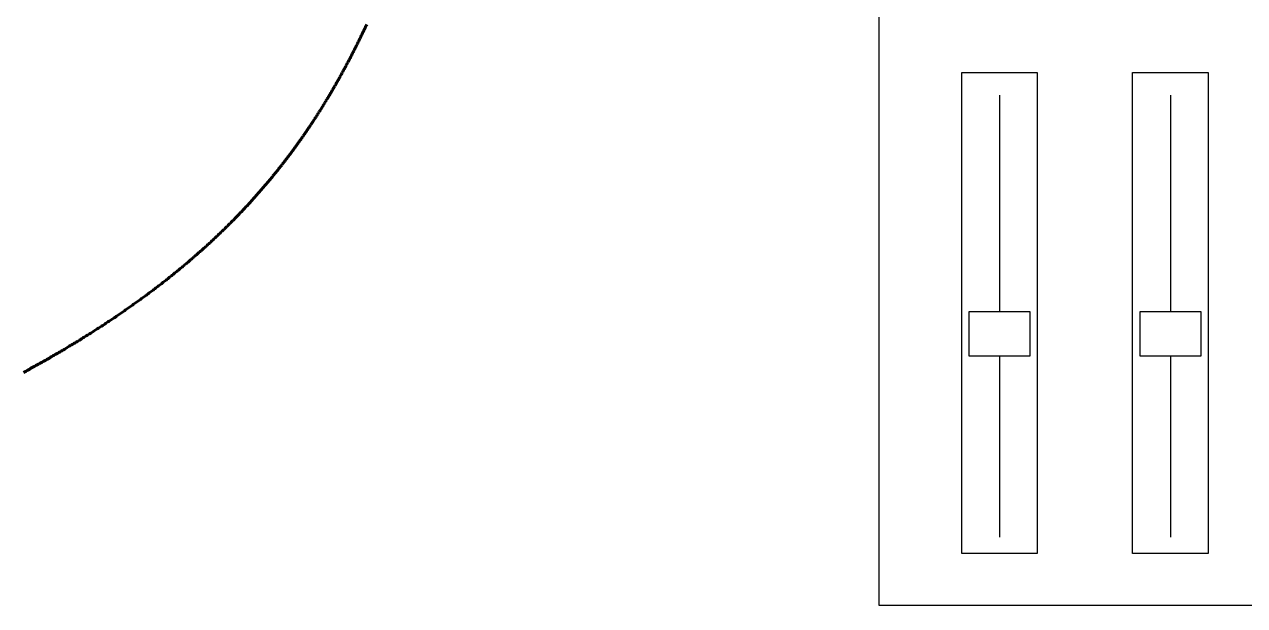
# Model space of a CAD drawing. Header units: millimetres. Extents: x 88 to 97873, y 32 to 55088.
# Drawn here: x 47525 to 48234, y 3987 to 4324 of the extents above; entities that cross this region are included whole.
import ezdxf

# ---------------------------------------------------------------- set-up
doc = ezdxf.new("R2010")
doc.units = ezdxf.units.MM
doc.header["$LTSCALE"] = 0.3
doc.layers.add('Ligação exterior', color=171, linetype='Continuous')

msp = doc.modelspace()

# ---------------------------------------------------------------- linework, layer by layer
msp.add_lwpolyline([(48021.64, 4660.51), (49142.41, 4660.51), (49142.41, 3986.67), (48021.64, 3986.67)], close=True)
at = {"color": 5, "lineweight": 60}
msp.add_lwpolyline([(47724.11, 4324.3), (47723.87, 4323.79), (47723.63, 4323.28), (47723.39, 4322.77), (47723.15, 4322.26), (47722.91, 4321.75), (47722.66, 4321.24), (47722.42, 4320.73), (47722.18, 4320.22), (47721.93, 4319.71), (47721.69, 4319.2), (47721.44, 4318.7), (47721.2, 4318.19), (47720.95, 4317.68), (47720.71, 4317.18), (47720.46, 4316.67), (47720.21, 4316.17), (47719.96, 4315.66), (47719.72, 4315.16), (47719.47, 4314.65), (47719.22, 4314.15), (47718.97, 4313.65), (47718.72, 4313.14), (47718.47, 4312.64), (47718.22, 4312.14), (47717.96, 4311.63), (47717.71, 4311.13), (47717.46, 4310.63), (47717.21, 4310.13), (47716.95, 4309.63), (47716.7, 4309.13), (47716.44, 4308.63), (47716.19, 4308.13), (47715.93, 4307.63), (47715.68, 4307.13), (47715.42, 4306.64), (47715.16, 4306.14), (47714.9, 4305.64), (47714.65, 4305.14), (47714.39, 4304.65), (47714.13, 4304.15), (47713.87, 4303.65), (47713.61, 4303.16), (47713.34, 4302.66), (47713.08, 4302.17), (47712.82, 4301.67), (47712.56, 4301.18), (47712.29, 4300.69), (47712.03, 4300.19), (47711.77, 4299.7), (47711.5, 4299.21), (47711.24, 4298.72), (47710.97, 4298.22), (47710.7, 4297.73), (47710.44, 4297.24), (47710.17, 4296.75), (47709.9, 4296.26), (47709.63, 4295.77), (47709.36, 4295.28), (47709.09, 4294.79), (47708.82, 4294.3), (47708.55, 4293.81), (47708.27, 4293.32), (47708, 4292.84), (47707.73, 4292.35), (47707.45, 4291.86), (47707.18, 4291.37), (47706.91, 4290.89), (47706.63, 4290.4), (47706.35, 4289.92), (47706.08, 4289.43), (47705.8, 4288.94), (47705.52, 4288.46), (47705.24, 4287.98), (47704.96, 4287.49), (47704.68, 4287.01), (47704.4, 4286.52), (47704.12, 4286.04), (47703.84, 4285.56), (47703.55, 4285.08), (47703.27, 4284.59), (47702.99, 4284.11), (47702.7, 4283.63), (47702.42, 4283.15), (47702.13, 4282.67), (47701.84, 4282.19), (47701.56, 4281.71), (47701.27, 4281.23), (47700.98, 4280.75), (47700.69, 4280.27), (47700.4, 4279.79), (47700.11, 4279.32), (47699.82, 4278.84), (47699.52, 4278.36), (47699.23, 4277.88), (47698.94, 4277.41), (47698.64, 4276.93), (47698.35, 4276.45), (47698.05, 4275.98), (47697.76, 4275.5), (47697.46, 4275.03), (47697.16, 4274.55), (47696.86, 4274.08), (47696.56, 4273.6), (47696.26, 4273.13), (47695.96, 4272.65), (47695.66, 4272.18), (47695.36, 4271.71), (47695.06, 4271.24), (47694.75, 4270.76), (47694.45, 4270.29), (47694.14, 4269.82), (47693.84, 4269.35), (47693.53, 4268.88), (47693.22, 4268.41), (47692.92, 4267.94), (47692.61, 4267.47), (47692.3, 4267), (47691.99, 4266.53), (47691.68, 4266.06), (47691.36, 4265.59), (47691.05, 4265.12), (47690.74, 4264.65), (47690.42, 4264.19), (47690.11, 4263.72), (47689.79, 4263.25), (47689.47, 4262.78), (47689.16, 4262.32), (47688.84, 4261.85), (47688.52, 4261.39), (47688.2, 4260.92), (47687.88, 4260.46), (47687.56, 4259.99), (47687.24, 4259.53), (47686.91, 4259.06), (47686.59, 4258.6), (47686.26, 4258.13), (47685.94, 4257.67), (47685.61, 4257.21), (47685.29, 4256.74), (47684.96, 4256.28), (47684.63, 4255.82), (47684.3, 4255.36), (47683.97, 4254.9), (47683.64, 4254.44), (47683.31, 4253.97), (47682.97, 4253.51), (47682.64, 4253.05), (47682.3, 4252.59), (47681.97, 4252.13), (47681.63, 4251.67), (47681.3, 4251.22), (47680.96, 4250.76), (47680.62, 4250.3), (47680.28, 4249.84), (47679.94, 4249.38), (47679.6, 4248.92), (47679.25, 4248.47), (47678.91, 4248.01), (47678.57, 4247.55), (47678.22, 4247.1), (47677.88, 4246.64), (47677.53, 4246.19), (47677.18, 4245.73), (47676.83, 4245.27), (47676.48, 4244.82), (47676.13, 4244.36), (47675.78, 4243.91), (47675.43, 4243.46), (47675.08, 4243), (47674.72, 4242.55), (47674.37, 4242.1), (47674.01, 4241.64), (47673.65, 4241.19), (47673.3, 4240.74), (47672.94, 4240.29), (47672.58, 4239.83), (47672.22, 4239.38), (47671.86, 4238.93), (47671.49, 4238.48), (47671.13, 4238.03), (47670.77, 4237.58), (47670.4, 4237.13), (47670.03, 4236.68), (47669.67, 4236.23), (47669.3, 4235.78), (47668.93, 4235.33), (47668.56, 4234.88), (47668.19, 4234.43), (47667.82, 4233.99), (47667.44, 4233.54), (47667.07, 4233.09), (47666.7, 4232.64), (47666.32, 4232.2), (47665.94, 4231.75), (47665.57, 4231.3), (47665.19, 4230.86), (47664.81, 4230.41), (47664.43, 4229.96), (47664.04, 4229.52), (47663.66, 4229.07), (47663.28, 4228.63), (47662.89, 4228.18), (47662.51, 4227.74), (47662.12, 4227.3), (47661.73, 4226.85), (47661.34, 4226.41), (47660.95, 4225.96), (47660.56, 4225.52), (47660.17, 4225.08), (47659.78, 4224.64), (47659.39, 4224.19), (47658.99, 4223.75), (47658.59, 4223.31), (47658.2, 4222.87), (47657.8, 4222.43), (47657.4, 4221.99), (47657, 4221.55), (47656.6, 4221.11), (47656.2, 4220.67), (47655.79, 4220.23), (47655.39, 4219.79), (47654.98, 4219.35), (47654.58, 4218.91), (47654.17, 4218.47), (47653.76, 4218.03), (47653.35, 4217.59), (47652.94, 4217.15), (47652.53, 4216.71), (47652.12, 4216.28), (47651.7, 4215.84), (47651.29, 4215.4), (47650.87, 4214.97), (47650.45, 4214.53), (47650.04, 4214.09), (47649.62, 4213.66), (47649.2, 4213.22), (47648.77, 4212.78), (47648.35, 4212.35), (47647.93, 4211.91), (47647.5, 4211.48), (47647.08, 4211.04), (47646.65, 4210.61), (47646.22, 4210.18), (47645.79, 4209.74), (47645.36, 4209.31), (47644.93, 4208.87), (47644.5, 4208.44), (47644.06, 4208.01), (47643.63, 4207.57), (47643.19, 4207.14), (47642.75, 4206.71), (47642.32, 4206.28), (47641.88, 4205.85), (47641.43, 4205.41), (47640.99, 4204.98), (47640.55, 4204.55), (47640.11, 4204.12), (47639.66, 4203.69), (47639.21, 4203.26), (47638.77, 4202.83), (47638.32, 4202.4), (47637.87, 4201.97), (47637.42, 4201.54), (47636.96, 4201.11), (47636.51, 4200.68), (47636.05, 4200.25), (47635.6, 4199.82), (47635.14, 4199.4), (47634.68, 4198.97), (47634.22, 4198.54), (47633.76, 4198.11), (47633.3, 4197.68), (47632.84, 4197.26), (47632.37, 4196.83), (47631.91, 4196.4), (47631.44, 4195.98), (47630.97, 4195.55), (47630.5, 4195.12), (47630.03, 4194.7), (47629.56, 4194.27), (47629.09, 4193.85), (47628.61, 4193.42), (47628.14, 4193), (47627.66, 4192.57), (47627.18, 4192.15), (47626.7, 4191.72), (47626.22, 4191.3), (47625.74, 4190.87), (47625.26, 4190.45), (47624.77, 4190.03), (47624.29, 4189.6), (47623.8, 4189.18), (47623.31, 4188.76), (47622.83, 4188.33), (47622.33, 4187.91), (47621.84, 4187.49), (47621.35, 4187.07), (47620.86, 4186.64), (47620.36, 4186.22), (47619.86, 4185.8), (47619.37, 4185.38), (47618.87, 4184.96), (47618.37, 4184.54), (47617.86, 4184.12), (47617.36, 4183.69), (47616.86, 4183.27), (47616.35, 4182.85), (47615.84, 4182.43), (47615.33, 4182.01), (47614.82, 4181.59), (47614.31, 4181.18), (47613.8, 4180.76), (47613.29, 4180.34), (47612.77, 4179.92), (47612.25, 4179.5), (47611.74, 4179.08), (47611.22, 4178.66), (47610.7, 4178.25), (47610.18, 4177.83), (47609.65, 4177.41), (47609.13, 4176.99), (47608.6, 4176.57), (47608.07, 4176.16), (47607.55, 4175.74), (47607.02, 4175.32), (47606.49, 4174.91), (47605.95, 4174.49), (47605.42, 4174.08), (47604.88, 4173.66), (47604.35, 4173.24), (47603.81, 4172.83), (47603.27, 4172.41), (47602.73, 4172), (47602.19, 4171.58), (47601.64, 4171.17), (47601.1, 4170.75), (47600.55, 4170.34), (47600, 4169.92), (47599.45, 4169.51), (47598.9, 4169.1), (47598.35, 4168.68), (47597.8, 4168.27), (47597.24, 4167.85), (47596.69, 4167.44), (47596.13, 4167.03), (47595.57, 4166.62), (47595.01, 4166.2), (47594.45, 4165.79), (47593.89, 4165.38), (47593.32, 4164.97), (47592.75, 4164.55), (47592.19, 4164.14), (47591.62, 4163.73), (47591.05, 4163.32), (47590.48, 4162.91), (47589.9, 4162.5), (47589.33, 4162.08), (47588.75, 4161.67), (47588.17, 4161.26), (47587.6, 4160.85), (47587.01, 4160.44), (47586.43, 4160.03), (47585.85, 4159.62), (47585.26, 4159.21), (47584.68, 4158.8), (47584.09, 4158.39), (47583.5, 4157.98), (47582.91, 4157.57), (47582.32, 4157.17), (47581.72, 4156.76), (47581.13, 4156.35), (47580.53, 4155.94), (47579.93, 4155.53), (47579.33, 4155.12), (47578.73, 4154.71), (47578.13, 4154.31), (47577.53, 4153.9), (47576.92, 4153.49), (47576.31, 4153.08), (47575.7, 4152.68), (47575.09, 4152.27), (47574.48, 4151.86), (47573.87, 4151.45), (47573.25, 4151.05), (47572.64, 4150.64), (47572.02, 4150.23), (47571.4, 4149.83), (47570.78, 4149.42), (47570.16, 4149.02), (47569.53, 4148.61), (47568.91, 4148.2), (47568.28, 4147.8), (47567.65, 4147.39), (47567.02, 4146.99), (47566.39, 4146.58), (47565.76, 4146.18), (47565.12, 4145.77), (47564.48, 4145.37), (47563.85, 4144.96), (47563.21, 4144.56), (47562.57, 4144.16), (47561.92, 4143.75), (47561.28, 4143.35), (47560.63, 4142.94), (47559.99, 4142.54), (47559.34, 4142.14), (47558.69, 4141.73), (47558.03, 4141.33), (47557.38, 4140.93), (47556.72, 4140.52), (47556.07, 4140.12), (47555.41, 4139.72), (47554.75, 4139.31), (47554.09, 4138.91), (47553.42, 4138.51), (47552.76, 4138.11), (47552.09, 4137.7), (47551.42, 4137.3), (47550.75, 4136.9), (47550.08, 4136.5), (47549.41, 4136.1), (47548.73, 4135.7), (47548.06, 4135.29), (47547.38, 4134.89), (47546.7, 4134.49), (47546.02, 4134.09), (47545.33, 4133.69), (47544.65, 4133.29), (47543.96, 4132.89), (47543.28, 4132.49), (47542.59, 4132.09), (47541.89, 4131.69), (47541.2, 4131.29), (47540.51, 4130.89), (47539.81, 4130.49), (47539.11, 4130.09), (47538.41, 4129.69), (47537.71, 4129.29), (47537.01, 4128.89), (47536.3, 4128.49), (47535.6, 4128.09), (47534.89, 4127.69), (47534.18, 4127.29), (47533.47, 4126.89), (47532.76, 4126.49), (47532.04, 4126.09), (47531.32, 4125.7), (47530.61, 4125.3), (47529.89, 4124.9), (47529.16, 4124.5), (47528.44, 4124.1), (47527.72, 4123.7), (47526.99, 4123.31), (47526.26, 4122.91), (47525.53, 4122.51), (47524.8, 4122.11)], dxfattribs=at)
at = {"layer": 'Ligação exterior', "color": 5, "linetype": 'Continuous', "lineweight": -3}
for p, q in [((48091.48, 4283.24), (48091.48, 4157.5)), ((48091.48, 4131.62), (48091.48, 4026.44))]:
    msp.add_line(p, q, dxfattribs=at)
at = {"layer": 'Ligação exterior', "color": 116, "linetype": 'Continuous', "lineweight": -3, "true_color": 0x136734}
for p, q in [((48190.72, 4283.24), (48190.72, 4157.5)), ((48190.72, 4131.62), (48190.72, 4026.44))]:
    msp.add_line(p, q, dxfattribs=at)
at = {"layer": 'Ligação exterior', "color": 5, "linetype": 'Continuous', "lineweight": -3}
for points in [[(48069.55, 4296.39), (48113.4, 4296.39), (48113.4, 4017), (48069.55, 4017)], [(48073.89, 4157.5), (48109.07, 4157.5), (48109.07, 4131.62), (48073.89, 4131.62)]]:
    msp.add_lwpolyline(points, close=True, dxfattribs=at)
at = {"layer": 'Ligação exterior', "color": 116, "linetype": 'Continuous', "lineweight": -3, "true_color": 0x136734}
for points in [[(48168.79, 4296.39), (48212.64, 4296.39), (48212.64, 4017), (48168.79, 4017)], [(48173.13, 4157.5), (48208.31, 4157.5), (48208.31, 4131.62), (48173.13, 4131.62)]]:
    msp.add_lwpolyline(points, close=True, dxfattribs=at)

doc.saveas('drawing.dxf')
